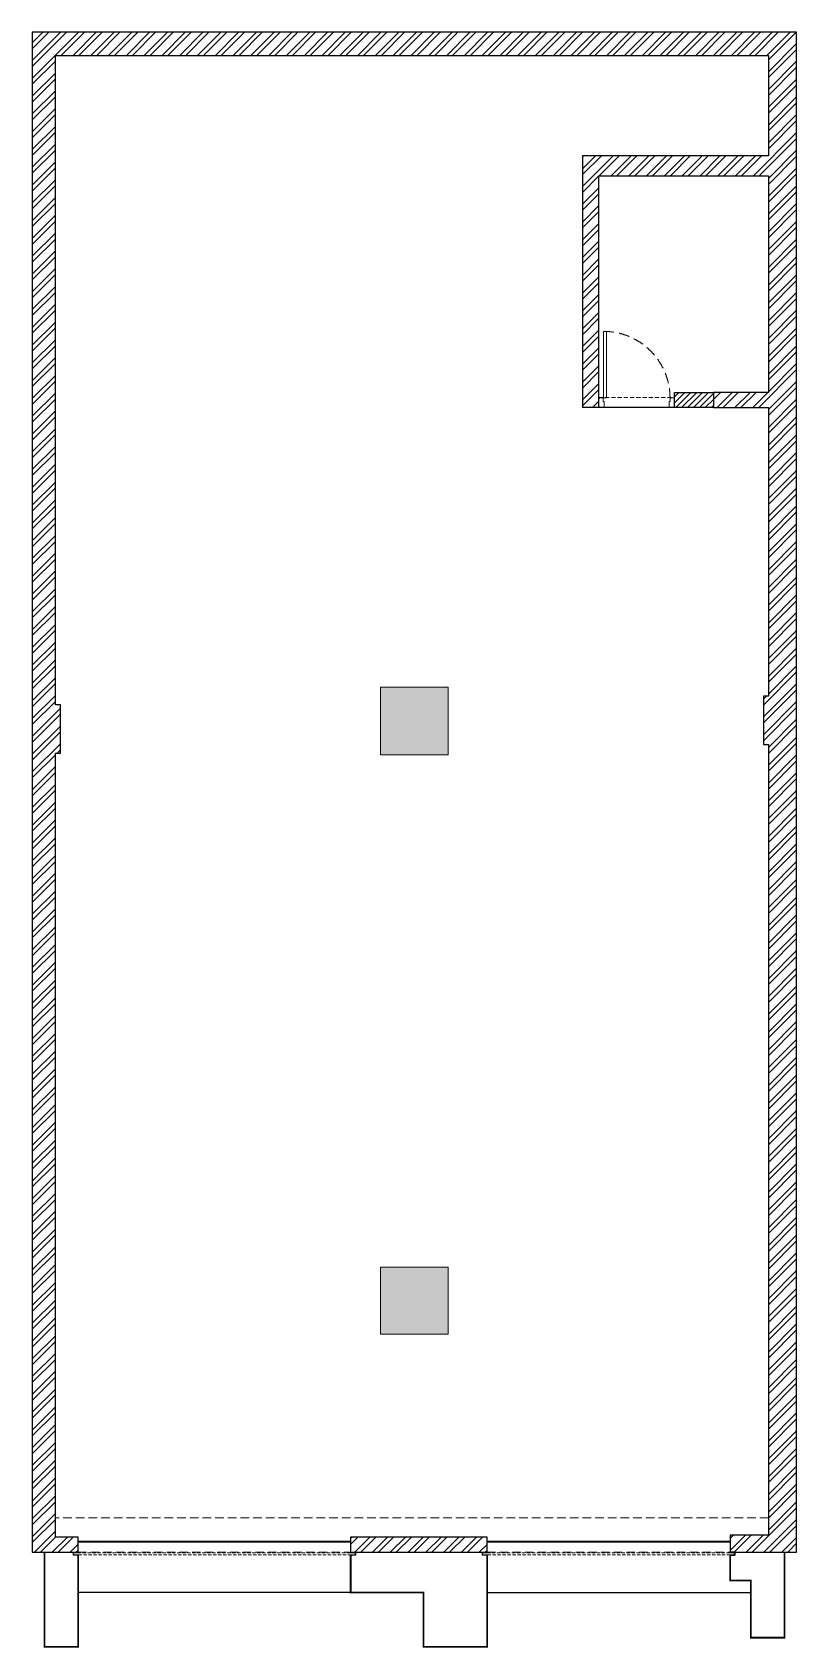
# Model space of a CAD drawing. Header units: feet. Extents: x -1780 to 5807, y -11065 to 4976.
import ezdxf

# ---------------------------------------------------------------- set-up
doc = ezdxf.new("R2010")
doc.units = ezdxf.units.FT
doc.header["$LTSCALE"] = 33
doc.header["$MEASUREMENT"] = 0
for name, pattern in [('a_p6_plan_L18$0$HIDDEN', [0.375, 0.25, -0.125]), ('HIDDEN', [9.525, 6.35, -3.175]), ('HIDDEN2', [4.7625, 3.175, -1.5875]), ('HIDDENX2', [0.75, 0.5, -0.25])]:
    doc.linetypes.add(name, pattern=pattern)
for name, color, linetype, lineweight in [('A-COL', 243, 'Continuous', 9), ('A-Glazing', 4, 'Continuous', 20), ('A-shutter', 8, 'Continuous', 18), ('beam', 90, 'Continuous', 9), ('column hatch', 5, 'Continuous', 0), ('Door', 2, 'Continuous', 13), ('LENS-DOOR', 34, 'Continuous', 20), ('LENS_CURTAIN', 5, 'a_p6_plan_L18$0$HIDDEN', 9), ('LN-HATCH', 251, 'Continuous', 0), ('rolling shutter', 1, 'Continuous', 5)]:
    doc.layers.add(name, color=color, linetype=linetype, lineweight=lineweight)
for name, color, linetype in [('A-WALL', 1, 'Continuous'), ('A_ELEVATION - 1', 6, 'Continuous'), ('I_DETAIL', 10, 'Continuous')]:
    doc.layers.add(name, color=color, linetype=linetype)

# ---------------------------------------------------------------- blocks, each defined once
blk = doc.blocks.new('*U5')
at = {"layer": 'A-shutter', "color": 5, "ltscale": 10}
for points in [[(41038450, -1561539), (41038450, -1561544), (41038405, -1561544), (41038405, -1561564), (41038450, -1561564), (41038450, -1561569), (41038400, -1561569), (41038400, -1561539)], [(41040862, -1561539), (41040862, -1561544), (41040907, -1561544), (41040907, -1561564), (41040862, -1561564), (41040862, -1561569), (41040912, -1561569), (41040912, -1561539)]]:
    blk.add_lwpolyline(points, close=True, dxfattribs=at)
at = {"layer": 'A-shutter', "color": 5, "linetype": 'HIDDENX2', "ltscale": 2}
blk.add_lwpolyline([(41038405, -1561544), (41038405, -1561564), (41040907, -1561564), (41040907, -1561544)], close=True, dxfattribs=at)
blk = doc.blocks.new('*U4')
at = {"layer": 'A-shutter', "color": 5, "ltscale": 10}
for points in [[(41038450, -1561539), (41038450, -1561544), (41038405, -1561544), (41038405, -1561564), (41038450, -1561564), (41038450, -1561569), (41038400, -1561569), (41038400, -1561539)], [(41041155, -1561539), (41041155, -1561544), (41041200, -1561544), (41041200, -1561564), (41041155, -1561564), (41041155, -1561569), (41041205, -1561569), (41041205, -1561539)]]:
    blk.add_lwpolyline(points, close=True, dxfattribs=at)
at = {"layer": 'A-shutter', "color": 5, "linetype": 'HIDDENX2', "ltscale": 2}
blk.add_lwpolyline([(41038405, -1561544), (41038405, -1561564), (41041200, -1561564), (41041200, -1561544)], close=True, dxfattribs=at)
blk = doc.blocks.new('*U2')
at = {"layer": 'LENS-DOOR'}
for p, q in [((548122, 1779235), (548122, 1778574)), ((548122, 1779235), (548153, 1779235)), ((548153, 1778574), (548153, 1779235)), ((547447, 1778569), (547452, 1778569)), ((547447, 1778484), (547447, 1778569)), ((547447, 1778484), (547452, 1778484)), ((547452, 1778574), (547489, 1778574)), ((547452, 1778569), (547452, 1778574)), ((547452, 1778479), (547452, 1778484)), ((547452, 1778479), (547499, 1778479)), ((547489, 1778540), (547489, 1778574)), ((547489, 1778540), (547499, 1778540)), ((547499, 1778479), (547499, 1778540)), ((548122, 1778574), (548153, 1778574)), ((548145, 1778479), (548145, 1778540)), ((548156, 1778540), (548145, 1778540)), ((548192, 1778479), (548145, 1778479)), ((548192, 1778574), (548156, 1778574)), ((548156, 1778540), (548156, 1778574)), ((548192, 1778569), (548192, 1778574)), ((548197, 1778569), (548192, 1778569)), ((548192, 1778479), (548192, 1778484)), ((548197, 1778484), (548192, 1778484)), ((548197, 1778484), (548197, 1778569))]:
    blk.add_line(p, q, dxfattribs=at)
at = {"layer": 'LENS-DOOR', "color": 7, "linetype": 'HIDDEN2'}
blk.add_ellipse((548153, 1778574), major_axis=(-661, 0), ratio=1, start_param=-1.570791, end_param=0.051209, dxfattribs=at)

msp = doc.modelspace()

# ---------------------------------------------------------------- hatches: boundary and pattern name
at = {"layer": 'column hatch'}
h = msp.add_hatch(color=8, dxfattribs=at)
h.dxf.hatch_style = 1
h.paths.add_polyline_path([(1676, -7285), (2349, -7285), (2349, -7953), (1676, -7953)])
h.paths.add_polyline_path([(1676, -2200), (2349, -2200), (2349, -1528), (1676, -1528)])
at = {"layer": 'LN-HATCH'}
h = msp.add_hatch(dxfattribs=at)
h.set_pattern_fill('ANSI32', color=256, scale=333, angle=180)
h.set_pattern_definition([(225, (-6861765.75, 5279360.12), (88.2999593, -88.2999593), []), (225, (-6861824.62, 5279360.12), (88.2999593, -88.2999593), [])])
h.paths.add_polyline_path([(2735, -10118), (2735, -9968), (1380, -9968), (1380, -10118)], flags=17)
h.paths.add_polyline_path([(5527, 3552), (5527, 1400), (4980, 1400), (4980, 1250), (5527, 1250), (5527, -1616), (5477, -1616), (5477, -2096), (5527, -2096), (5527, -9949), (5147, -9949), (5147, -10118), (5807, -10118), (5807, -1896), (5807, 4976), (-1780, 4976), (-1780, -10118), (-1325, -10118), (-1325, -9968), (-1550, -9968), (-1550, -2183), (-1500, -2183), (-1500, -1703), (-1550, -1703), (-1550, 4746), (5527, 4746), (5527, 3750), (3681, 3750), (3681, 1250), (3844, 1250), (3844, 3552)])
h = msp.add_hatch(dxfattribs=at)
h.set_pattern_fill('ANSI31', color=256, scale=333, angle=180)
h.set_pattern_definition([(225, (-6861765.75, 5279360.12), (29.43331977, -29.43331977), [])])
h.paths.add_polyline_path([(4594, 1400), (4980, 1400), (4980, 1250), (4594, 1250)])

# ---------------------------------------------------------------- linework, layer by layer
at = {"layer": 'A-COL'}
for points in [[(1676, -2200), (2349, -2200), (2349, -1528), (1676, -1528)], [(1676, -7285), (2349, -7285), (2349, -7953), (1676, -7953)]]:
    msp.add_lwpolyline(points, close=True, dxfattribs=at)
at = {"layer": 'A-Glazing'}
for points in [[(-1325, -10006), (1380, -10006), (1380, -10018), (-1325, -10018)], [(2735, -10006), (5147, -10006), (5147, -10018), (2735, -10018)]]:
    msp.add_lwpolyline(points, close=True, dxfattribs=at)
at = {"layer": 'A-WALL'}
msp.add_line((3844, 1250), (3681, 1250), dxfattribs=at)
for points in [[(3844, 1250), (3844, 3552), (5527, 3552), (5527, 1400), (5527, 1400), (5527, 1400), (5527, 1400), (5527, 1400), (4980, 1400), (4980, 1250), (5527, 1250), (5527, -1616), (5477, -1616), (5477, -2096), (5527, -2096), (5527, -9949), (5147, -9949), (5147, -10118), (5807, -10118), (5807, -1896), (5807, 4976), (-1780, 4976), (-1780, -10118), (-1325, -10118), (-1325, -9968), (-1550, -9968), (-1550, -2183), (-1500, -2183), (-1500, -1703), (-1550, -1703), (-1550, -138)], [(-1550, -138), (-1550, 4746), (5527, 4746), (5527, 3750), (3681, 3750), (3681, 1250)], [(4980, 1250), (3844, 1250)]]:
    msp.add_lwpolyline(points, dxfattribs=at)
for points in [[(4594, 1400), (4980, 1400), (4980, 1250), (4594, 1250)], [(2735, -10118), (2735, -9968), (1380, -9968), (1380, -10118)]]:
    msp.add_lwpolyline(points, close=True, dxfattribs=at)
at = {"layer": 'A_ELEVATION - 1'}
for points in [[(5147, -10148), (5191, -10148), (5191, -10118), (5147, -10118)], [(1380, -10518), (-1325, -10518)], [(2735, -10518), (5353, -10518)]]:
    msp.add_lwpolyline(points, dxfattribs=at)
at = {"layer": 'beam', "linetype": 'HIDDEN', "ltscale": 0.4}
msp.add_lwpolyline([(5527, -9775), (-1550, -9775), (-1550, -9968), (-1325, -9968), (-1325, -10118), (1380, -10118), (1380, -9968), (2735, -9968), (2735, -10118), (5147, -10118), (5147, -9949), (5527, -9949)], close=True, dxfattribs=at)
at = {"layer": 'I_DETAIL', "const_width": 18}
for points in [[(-1658, -10118), (-1658, -11056), (-1325, -11056), (-1325, -10148)], [(1380, -10148), (1380, -10518), (2103, -10518), (2103, -11056), (2735, -11056), (2735, -10148)], [(5147, -10148), (5147, -10398), (5353, -10398), (5353, -10966), (5686, -10966), (5686, -10118)]]:
    msp.add_lwpolyline(points, dxfattribs=at)
at = {"layer": 'LENS_CURTAIN', "ltscale": 5}
msp.add_lwpolyline([(3844, 1350), (4594, 1350), (4594, 1250), (3844, 1250)], close=True, dxfattribs=at)

# ---------------------------------------------------------------- block references
at = {"layer": 'Door', "xscale": -1, "rotation": 359.9999999960616}
msp.add_blockref('*U2', (552042, -1777229), dxfattribs=at)
at = {"layer": 'rolling shutter'}
for name, p in [('*U4', (-41039775, 1551421)), ('*U5', (-41035715, 1551421))]:
    msp.add_blockref(name, p, dxfattribs=at)

doc.saveas('drawing.dxf')
